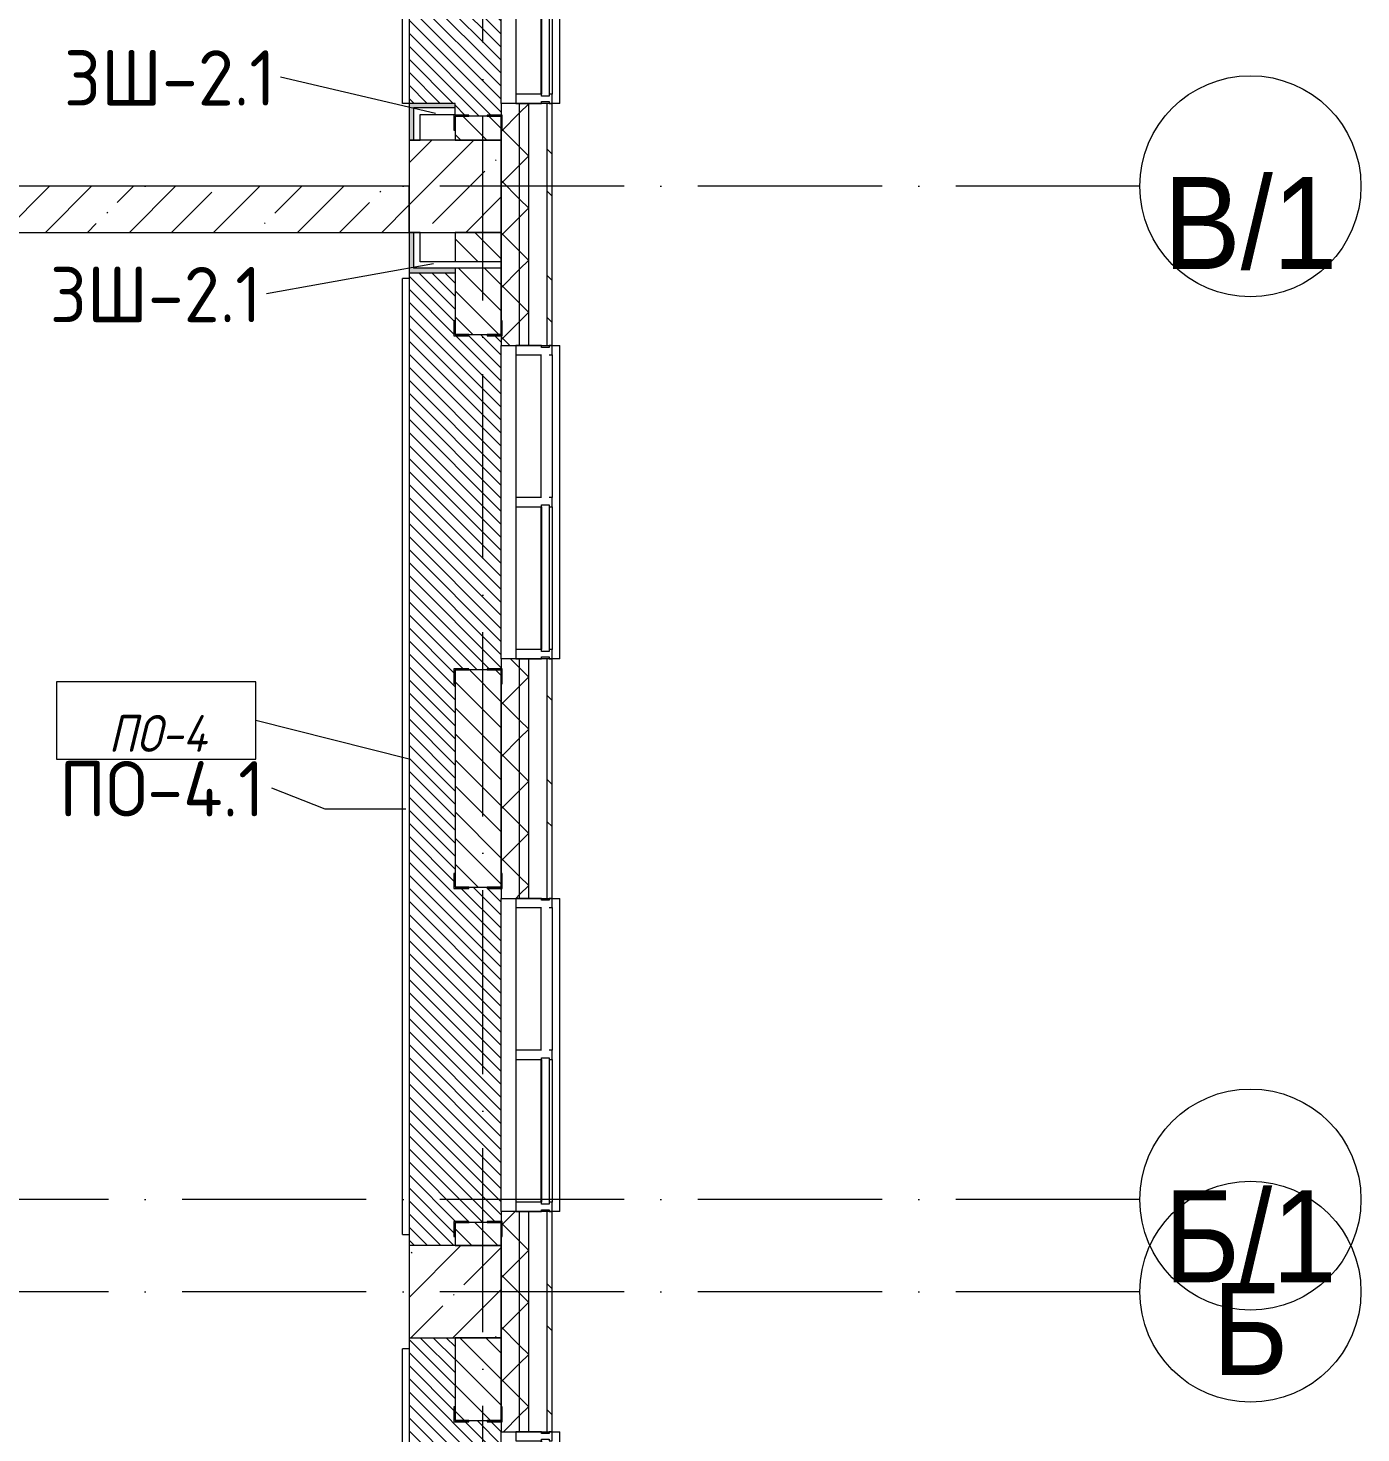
# Model space of a CAD drawing. Header units: millimetres. Extents: x -6467 to 106027, y -7090 to 195095.
# Drawn here: x 98682 to 105918, y 564 to 8190 of the extents above; entities that cross this region are included whole.
import ezdxf

# ---------------------------------------------------------------- set-up
doc = ezdxf.new("R2010")
doc.units = ezdxf.units.MM
doc.linetypes.add('50_200_ШТРИХ_1Т_ш5_п1_п1_', pattern=[1400, 1000, -200, 0, -200])
for name, color, linetype, lineweight in [('A-FLOR', 7, 'Continuous', 9), ('A-FLOR-IDEN', 7, 'Continuous', 9), ('A-GLAZ', 7, 'Continuous', 5), ('A-GLAZ-CWMG', 7, 'Continuous', 9), ('A-GLAZ-CWMG-1', 7, 'Continuous', 20), ('A-WALL', 7, 'Continuous', 5), ('A-WALL-FNSH-1', 7, 'Continuous', 5), ('A-WALL-IDEN', 7, 'Continuous', 9), ('I-WALL', 7, 'Continuous', 5), ('S-COLS-1', 7, 'Continuous', 5)]:
    doc.layers.add(name, color=color, linetype=linetype, lineweight=lineweight)
for name, color, linetype, lineweight, true_color in [('A-FLOR-PATT-1', 7, 'Continuous', 5, 0xd61c12), ('A-GENM-1', 7, 'Continuous', 9, 0xaaaaaa), ('A-GENM-2', 7, 'Continuous', 20, 0xaaaaaa), ('A-WALL-1', 7, 'Continuous', 5, 0x77b143), ('A-WALL-3', 7, 'Continuous', 5, 0x787878), ('Оси-1', 7, 'Continuous', 20, 0xaaaaaa), ('Оси-2', 7, 'Continuous', 9, 0xaaaaaa), ('Оси-3', 7, '50_200_ШТРИХ_1Т_ш5_п1_п1_', 9, 0xaaaaaa)]:
    doc.layers.add(name, color=color, linetype=linetype, lineweight=lineweight, true_color=true_color)
doc.styles.add('Arial', font='arial.ttf', dxfattribs={"width": 0.9, "height": 500})
doc.styles.add('GOST Common', font='', dxfattribs={"height": 300})
doc.styles.add('GOST Common_I', font='', dxfattribs={"width": 0.9, "height": 200})
doc.styles.get('GOST Common').set_extended_font_data('GOST Common')
doc.styles.get('GOST Common_I').set_extended_font_data('GOST Common', italic=True)
pattern_1 = [(45, (0, 0), (-228.0985, 228.0985), []), (45, (228.1, 0), (-228.0985, 228.0985), [403.225, -80.645, 6.706, -73.939])]
pattern_2 = [(45, (0, 0), (-141.42136, 141.42136), []), (135, (0, 0), (-141.42136, -141.42136), [])]
pattern_3 = [(135, (0, 0), (-70.71068, -70.71068), [])]

# ---------------------------------------------------------------- blocks, each defined once
blk = doc.blocks.new('Прямоугольный импост - Импост структурный с накладкой - 180мм-22437099-АИ_План этажа Радиаторы_2')
at = {"layer": 'A-GLAZ-CWMG-1'}
for p, q in [((0, 17), (-50, 17)), ((-50, 17), (-50, 0)), ((-50, 0), (-40, 0)), ((-40, 0), (-40, -40)), ((-10, -40), (-10, 0)), ((-10, 0), (0, 0)), ((0, 0), (0, 17)), ((-40, -40), (-50, -40)), ((-50, -40), (-50, -180)), ((0, -40), (-10, -40)), ((0, -180), (0, -40)), ((-50, -180), (0, -180))]:
    blk.add_line(p, q, dxfattribs=at)
blk = doc.blocks.new('Прямоугольный импост - Импост структурный с накладкой - 180мм-22437089-АИ_План этажа Радиаторы_2')
at = {"layer": 'A-GLAZ-CWMG'}
for p, q in [((47650, 55111), (46050, 55111)), ((47650, 54931), (46050, 54931)), ((47650, 54914), (46050, 54914))]:
    blk.add_line(p, q, dxfattribs=at)
blk = doc.blocks.new('Прямоугольный импост - Импост структурный с накладкой - 180мм-22437098-АИ_План этажа Радиаторы_2')
at = {"layer": 'A-GLAZ-CWMG-1'}
for p, q in [((-50, 0), (-50, 17)), ((-50, 17), (0, 17)), ((-40, 0), (-50, 0)), ((-40, -40), (-40, 0)), ((0, 0), (-10, 0)), ((-10, 0), (-10, -40)), ((0, 17), (0, 0)), ((-50, -180), (-50, -40)), ((-50, -40), (-40, -40)), ((-10, -40), (0, -40)), ((0, -40), (0, -180)), ((0, -180), (-50, -180))]:
    blk.add_line(p, q, dxfattribs=at)
blk = doc.blocks.new('Прямоугольный импост - Импост структурный с накладкой - 180мм-22437111-АИ_План этажа Радиаторы_2')
at = {"layer": 'A-GLAZ-CWMG-1'}
for p, q in [((-50, 0), (-50, 17)), ((-50, 17), (0, 17)), ((0, 0), (-10, 0)), ((-10, 0), (-10, -40)), ((0, 17), (0, 0)), ((-50, -180), (-50, -40)), ((-10, -40), (0, -40)), ((0, -40), (0, -180)), ((0, -180), (-50, -180))]:
    blk.add_line(p, q, dxfattribs=at)
blk = doc.blocks.new('Прямоугольный импост - Импост структурный с накладкой - 180мм-V231-АИ_План этажа Радиаторы_2')
at = {"layer": 'A-GLAZ-CWMG'}
for p, q in [((49825, 55111), (49050, 55111)), ((49825, 54931), (49050, 54931)), ((49825, 54914), (49050, 54914))]:
    blk.add_line(p, q, dxfattribs=at)
blk = doc.blocks.new('Прямоугольный импост - Импост структурный с накладкой - 180мм-V232-АИ_План этажа Радиаторы_2')
at = {"layer": 'A-GLAZ-CWMG'}
for p, q in [((6637, 55111), (5862, 55111)), ((6637, 54914), (5862, 54914))]:
    blk.add_line(p, q, dxfattribs=at)
blk = doc.blocks.new('Прямоугольный импост - Импост структурный с накладкой - 180мм-V237-АИ_План этажа Радиаторы_2')
at = {"layer": 'A-GLAZ-CWMG-1'}
for p, q in [((-25, 0), (-25, 17)), ((-25, 17), (25, 17)), ((-15, 0), (-25, 0)), ((-15, -40), (-15, 0)), ((25, 17), (25, 0)), ((-25, -180), (-25, -40)), ((-25, -40), (-15, -40)), ((25, -40), (25, -180)), ((25, -180), (-25, -180))]:
    blk.add_line(p, q, dxfattribs=at)
blk = doc.blocks.new('Прямоугольный импост - Импост структурный с накладкой - 180мм-22437157-АИ_План этажа Радиаторы_2')
at = {"layer": 'A-GLAZ-CWMG-1'}
for p, q in [((0, 17), (-50, 17)), ((-50, 17), (-50, 0)), ((-50, 0), (-40, 0)), ((-40, 0), (-40, -40)), ((-10, -40), (-10, 0)), ((-10, 0), (0, 0)), ((0, 0), (0, 17)), ((-40, -40), (-50, -40)), ((-50, -40), (-50, -180)), ((0, -40), (-10, -40)), ((0, -180), (0, -40)), ((-50, -180), (0, -180))]:
    blk.add_line(p, q, dxfattribs=at)
blk = doc.blocks.new('Фахверк _газобетон торцы_327 - Фахверк _газобетон торцы_-25573967-АИ_План этажа Радиаторы_2')
at = {"layer": 'A-GENM-2'}
for p, q in [((89406, 11134.7), (89325, 11134.7)), ((89325, 11134.7), (89325, 11128.7)), ((89406, 11053.7), (89406, 11134.7)), ((89325, 11128.7), (89400, 11128.7)), ((89400, 11128.7), (89400, 11053.7)), ((89400, 11053.7), (89406, 11053.7)), ((89400, 10953.7), (89400, 10878.7)), ((89406, 10953.7), (89400, 10953.7)), ((89406, 10872.7), (89406, 10953.7)), ((89400, 10878.7), (89325, 10878.7)), ((89325, 10878.7), (89325, 10872.7)), ((89325, 10872.7), (89406, 10872.7))]:
    blk.add_line(p, q, dxfattribs=at)
blk = doc.blocks.new('Фахверк _газобетон торцы_328 - Фахверк _газобетон торцы_-25573987-АИ_План этажа Радиаторы_2')
at = {"layer": 'A-GENM-2'}
for p, q in [((89406, 11134.7), (89325, 11134.7)), ((89325, 11134.7), (89325, 11128.7)), ((89406, 11053.7), (89406, 11134.7)), ((89325, 11128.7), (89400, 11128.7)), ((89400, 11128.7), (89400, 11053.7)), ((89400, 11053.7), (89406, 11053.7)), ((89400, 10953.7), (89400, 10878.7)), ((89406, 10953.7), (89400, 10953.7)), ((89406, 10872.7), (89406, 10953.7)), ((89400, 10878.7), (89325, 10878.7)), ((89325, 10878.7), (89325, 10872.7)), ((89325, 10872.7), (89406, 10872.7))]:
    blk.add_line(p, q, dxfattribs=at)
blk = doc.blocks.new('Фахверк _газобетон торцы_329 - Фахверк _газобетон торцы_-25574007-АИ_План этажа Радиаторы_2')
at = {"layer": 'A-GENM-2'}
for p, q in [((89406, 11134.7), (89325, 11134.7)), ((89325, 11134.7), (89325, 11128.7)), ((89406, 11053.7), (89406, 11134.7)), ((89325, 11128.7), (89400, 11128.7)), ((89400, 11128.7), (89400, 11053.7)), ((89400, 11053.7), (89406, 11053.7)), ((89400, 10953.7), (89400, 10878.7)), ((89406, 10953.7), (89400, 10953.7)), ((89406, 10872.7), (89406, 10953.7)), ((89400, 10878.7), (89325, 10878.7)), ((89325, 10878.7), (89325, 10872.7)), ((89325, 10872.7), (89406, 10872.7))]:
    blk.add_line(p, q, dxfattribs=at)
blk = doc.blocks.new('Фахверк _газобетон торцы_330 - Фахверк _газобетон торцы_-25574027-АИ_План этажа Радиаторы_2')
at = {"layer": 'A-GENM-2'}
for p, q in [((89406, 11134.7), (89325, 11134.7)), ((89325, 11134.7), (89325, 11128.7)), ((89406, 11053.7), (89406, 11134.7)), ((89325, 11128.7), (89400, 11128.7)), ((89400, 11128.7), (89400, 11053.7)), ((89400, 11053.7), (89406, 11053.7)), ((89400, 10953.7), (89400, 10878.7)), ((89406, 10953.7), (89400, 10953.7)), ((89406, 10872.7), (89406, 10953.7)), ((89400, 10878.7), (89325, 10878.7)), ((89325, 10878.7), (89325, 10872.7)), ((89325, 10872.7), (89406, 10872.7))]:
    blk.add_line(p, q, dxfattribs=at)
blk = doc.blocks.new('Фахверк _газобетон торцы_331 - Фахверк _газобетон торцы_-25574047-АИ_План этажа Радиаторы_2')
at = {"layer": 'A-GENM-2'}
for p, q in [((89406, 11134.7), (89325, 11134.7)), ((89325, 11134.7), (89325, 11128.7)), ((89406, 11053.7), (89406, 11134.7)), ((89325, 11128.7), (89400, 11128.7)), ((89400, 11128.7), (89400, 11053.7)), ((89400, 11053.7), (89406, 11053.7)), ((89400, 10953.7), (89400, 10878.7)), ((89406, 10953.7), (89400, 10953.7)), ((89406, 10872.7), (89406, 10953.7)), ((89400, 10878.7), (89325, 10878.7)), ((89325, 10878.7), (89325, 10872.7)), ((89325, 10872.7), (89406, 10872.7))]:
    blk.add_line(p, q, dxfattribs=at)
blk = doc.blocks.new('Фахверк _газобетон торцы_332 - Фахверк _газобетон торцы_-25574067-АИ_План этажа Радиаторы_2')
at = {"layer": 'A-GENM-2'}
for p, q in [((89406, 11134.7), (89325, 11134.7)), ((89325, 11134.7), (89325, 11128.7)), ((89406, 11053.7), (89406, 11134.7)), ((89325, 11128.7), (89400, 11128.7)), ((89400, 11128.7), (89400, 11053.7)), ((89400, 11053.7), (89406, 11053.7)), ((89400, 10953.7), (89400, 10878.7)), ((89406, 10953.7), (89400, 10953.7)), ((89406, 10872.7), (89406, 10953.7)), ((89400, 10878.7), (89325, 10878.7)), ((89325, 10878.7), (89325, 10872.7)), ((89325, 10872.7), (89406, 10872.7))]:
    blk.add_line(p, q, dxfattribs=at)
blk = doc.blocks.new('Отлив_СКБ - Отлив витража-V389-АИ_План этажа Радиаторы_2')
at = {"layer": 'A-GLAZ'}
for p, q in [((0, 59), (0, 100)), ((1700, 100), (0, 100)), ((1700, 100), (1700, 59)), ((50, 2), (1650, 2)), ((1650, 0), (50, 0))]:
    blk.add_line(p, q, dxfattribs=at)
blk = doc.blocks.new('Отлив_СКБ - Отлив витража-V390-АИ_План этажа Радиаторы_2')
at = {"layer": 'A-GLAZ'}
for p, q in [((0, 59), (0, 100)), ((1700, 100), (0, 100)), ((1700, 100), (1700, 59)), ((875, 2), (1650, 2)), ((825, 0), (50, 0)), ((1650, 0), (875, 0))]:
    blk.add_line(p, q, dxfattribs=at)
blk = doc.blocks.new('Ось сетки - Круг_Ø6_00__ISO-2_5_0_9K_-17386508-АИ_План этажа Радиаторы_2')
at = {"layer": 'Оси-1'}
blk.add_circle((0, 0), 3, dxfattribs=at)
blk = doc.blocks.new('AAR_СКБ_Марка_Перекрытия_1 мм - Марка пола-27961726-АИ_План этажа Радиаторы_2')
at = {"layer": 'A-FLOR-IDEN'}
for p, q in [((2.723, 2.101), (-2.69, 2.101)), ((-2.69, 2.101), (-2.69, 0)), ((2.723, 0), (2.723, 2.101)), ((-2.69, 0), (2.723, 0))]:
    blk.add_line(p, q, dxfattribs=at)

msp = doc.modelspace()

# ---------------------------------------------------------------- hatches: boundary and pattern name
at = {"layer": 'A-FLOR-PATT-1'}
h = msp.add_hatch(dxfattribs=at)
h.set_pattern_fill('FP_298', color=256, style=0, pattern_type=2)
h.set_pattern_definition([(315, (101000, 8831.04), (35.3553, 35.3553), [])])
h.paths.add_polyline_path([(101075, 7711), (101175, 7711), (101175, 7717), (101250, 7717), (101249.1, 9525), (101175, 9525), (101175, 9531), (101075, 9531), (101075, 9525), (100994, 9525), (100994, 9606), (101000, 9606), (101000, 10081), (100750, 10081), (100750, 7781), (101000, 7781), (101000, 7717), (101075, 7717)])
h = msp.add_hatch(dxfattribs=at)
h.set_pattern_fill('FP_297', color=256, style=0, pattern_type=2)
h.set_pattern_definition([(315, (101000, 4331.04), (35.3553, 35.3553), [])])
h.paths.add_polyline_path([(100827.3, 1581), (101000, 1581), (101000, 1631), (100994, 1631), (100994, 1712), (101075, 1712), (101075, 1706), (101175, 1706), (101175, 1712), (101250, 1712), (101249.2, 3520), (101175, 3520), (101175, 3526), (101075, 3526), (101075, 3520), (100994, 3520), (100994, 3601), (101000, 3601), (101000, 4631), (100994, 4631), (100994, 4712), (101075, 4712), (101075, 4706), (101175, 4706), (101175, 4712), (101250, 4712), (101250, 6520), (101175, 6520), (101175, 6526), (101075, 6526), (101075, 6520), (100994, 6520), (100994, 6601), (101000, 6601), (101000, 6861), (100750, 6861), (100750, 1581)])
h = msp.add_hatch(dxfattribs=at)
h.set_pattern_fill('FP_296', color=256, style=0, pattern_type=2)
h.set_pattern_definition([(315, (101000, -168.96), (35.3553, 35.3553), [])])
h.paths.add_polyline_path([(100750, -1189), (100994, -1189), (100994, -1183), (101075, -1183), (101075, -1189), (101175, -1189), (101175, -1183), (101250, -1183), (101250, 625), (101175, 625), (101175, 631), (101075, 631), (101075, 625), (100994, 625), (100994, 706), (101000, 706), (101000, 1081), (100750, 1081), (100750, -312)])
at = {"layer": 'A-WALL'}
h = msp.add_hatch(dxfattribs=at)
h.set_pattern_fill('FP_125', color=256, style=0, pattern_type=2)
h.set_pattern_definition(pattern_2)
h.paths.add_polyline_path([(101350, -2019), (101350, -1129), (101250, -1129), (101250, -2019)])
h.paths.add_polyline_path([(101350, 571), (101350, 1766), (101250, 1766), (101250, 571)])
h.paths.add_polyline_path([(101250, 3466), (101350, 3466), (101350, 4766), (101250, 4766), (101250, 3911.6)])
h.paths.add_polyline_path([(101350, 6466), (101350, 7781), (101250, 7781), (101250, 6466)])
h.paths.add_polyline_path([(101250, 9481), (101350, 9481), (101350, 10781), (101250, 10781), (101250, 9543)])
h.paths.add_polyline_path([(101350, 12481), (101350, 13781), (101250, 13781), (101250, 12481)])
h.paths.add_polyline_path([(101350, 15481), (101350, 16781), (101250, 16781), (101250, 15481)])
h.paths.add_polyline_path([(101250, 18481), (101350, 18481), (101350, 19781), (101250, 19781), (101250, 18694.1)])
h.paths.add_polyline_path([(101350, 21481), (101350, 22781), (101250, 22781), (101250, 21481)])
h.paths.add_polyline_path([(101350, 24481), (101350, 25781), (101250, 25781), (101250, 24481)])
h.paths.add_polyline_path([(101350, 27481), (101350, 28781), (101250, 28781), (101250, 27481)])
h.paths.add_polyline_path([(101350, 30481), (101350, 31781), (101250, 31781), (101250, 30481)])
h.paths.add_polyline_path([(101250, 33481), (101350, 33481), (101350, 34781), (101250, 34781), (101250, 34081)])
h.paths.add_polyline_path([(101250, 36481), (101350, 36481), (101350, 37881), (101250, 37881), (101250, 36996.3)])
h.paths.add_polyline_path([(101350, 39581), (101350, 40671), (101250, 40671), (101250, 39581)])
h.paths.add_polyline_path([(101350, 42371), (101350, 43781), (101250, 43781), (101250, 42371)])
h.paths.add_polyline_path([(101350, 45481), (101350, 47071), (101250, 47071), (101250, 45481)])
h = msp.add_hatch(dxfattribs=at)
h.set_pattern_fill('FP_125', color=256, style=0, pattern_type=2)
h.set_pattern_definition(pattern_2)
h.paths.add_polyline_path([(101350, -2069), (101400, -2069), (101400, -1129), (101350, -1129), (101350, -2019)])
h.paths.add_polyline_path([(101400, 571), (101400, 1766), (101350, 1766), (101350, 571)])
h.paths.add_polyline_path([(101400, 3466), (101400, 4766), (101350, 4766), (101350, 3466)])
h.paths.add_polyline_path([(101350, 6466), (101400, 6466), (101400, 7781), (101350, 7781), (101350, 6727.3)])
h.paths.add_polyline_path([(101350, 9481), (101400, 9481), (101400, 10781), (101350, 10781), (101350, 9543)])
h.paths.add_polyline_path([(101400, 12481), (101400, 13781), (101350, 13781), (101350, 12481)])
h.paths.add_polyline_path([(101400, 15481), (101400, 16781), (101350, 16781), (101350, 15481)])
h.paths.add_polyline_path([(101350, 18481), (101400, 18481), (101400, 19781), (101350, 19781), (101350, 18694.1)])
h.paths.add_polyline_path([(101350, 21481), (101400, 21481), (101400, 22781), (101350, 22781), (101350, 21509.8)])
h.paths.add_polyline_path([(101400, 24481), (101400, 25781), (101350, 25781), (101350, 24481)])
h.paths.add_polyline_path([(101350, 27481), (101400, 27481), (101400, 28781), (101350, 28781), (101350, 27845.2)])
h.paths.add_polyline_path([(101350, 30481), (101400, 30481), (101400, 31781), (101350, 31781), (101350, 30660.9)])
h.paths.add_polyline_path([(101400, 33481), (101400, 34781), (101350, 34781), (101350, 33481)])
h.paths.add_polyline_path([(101400, 36481), (101400, 37881), (101350, 37881), (101350, 36481)])
h.paths.add_polyline_path([(101400, 39581), (101400, 40671), (101350, 40671), (101350, 39581)])
h.paths.add_polyline_path([(101400, 42371), (101400, 43781), (101350, 43781), (101350, 42371)])
h.paths.add_polyline_path([(101350, 45481), (101400, 45481), (101400, 47071), (101350, 47071), (101350, 46147.4)])
h = msp.add_hatch(dxfattribs=at)
h.set_pattern_fill('FP_1', color=256, style=0, pattern_type=2)
h.set_pattern_definition(pattern_1)
h.paths.add_polyline_path([(99166.3, 7081), (100750, 7081), (100750, 7331), (93750, 7331), (93750, 7081), (95844.3, 7081)])
at = {"layer": 'A-WALL-1'}
for points in [[(100775, 7581), (100775, 7781), (100750, 7781), (100750, 7581)], [(100775, 7756), (101000, 7756), (101000, 7781), (100775, 7781)], [(100775, 6886), (100775, 7081), (100750, 7081), (100750, 6886)], [(101000, 6861), (101000, 6886), (100750, 6886), (100750, 6861), (100827.3, 6861)]]:
    msp.add_hatch(color=256, dxfattribs=at).paths.add_polyline_path(points)
at = {"layer": 'A-WALL-3'}
h = msp.add_hatch(dxfattribs=at)
h.set_pattern_fill('FP_124', color=256, style=0, pattern_type=2)
h.set_pattern_definition([(135, (0, 0), (-342.1478, -342.1478), []), (135, (228.1, 0), (-342.1478, -342.1478), [])])
h.paths.add_polyline_path([(101500, -2196), (101527, -2196), (101527, -1129), (101500, -1129), (101500, -2169)])
h.paths.add_polyline_path([(101527, 571), (101527, 1766), (101500, 1766), (101500, 571)])
h.paths.add_polyline_path([(101500, 3466), (101527, 3466), (101527, 4766), (101500, 4766), (101500, 3911.6)])
h.paths.add_polyline_path([(101527, 6466), (101527, 7781), (101500, 7781), (101500, 6466)])
h.paths.add_polyline_path([(101500, 9481), (101527, 9481), (101527, 10781), (101500, 10781), (101500, 9543)])
h.paths.add_polyline_path([(101527, 12481), (101527, 13781), (101500, 13781), (101500, 12481)])
h.paths.add_polyline_path([(101527, 15481), (101527, 16781), (101500, 16781), (101500, 15481)])
h.paths.add_polyline_path([(101527, 18481), (101527, 19781), (101500, 19781), (101500, 18481)])
h.paths.add_polyline_path([(101527, 21481), (101527, 22781), (101500, 22781), (101500, 21481)])
h.paths.add_polyline_path([(101527, 24481), (101527, 25781), (101500, 25781), (101500, 24481)])
h.paths.add_polyline_path([(101527, 27481), (101527, 28781), (101500, 28781), (101500, 27481)])
h.paths.add_polyline_path([(101527, 30481), (101527, 31781), (101500, 31781), (101500, 30481)])
h.paths.add_polyline_path([(101500, 33481), (101527, 33481), (101527, 34781), (101500, 34781), (101500, 34180.6)])
h.paths.add_polyline_path([(101527, 36481), (101527, 37881), (101500, 37881), (101500, 36481)])
h.paths.add_polyline_path([(101527, 39581), (101527, 40671), (101500, 40671), (101500, 39581)])
h.paths.add_polyline_path([(101527, 42371), (101527, 43781), (101500, 43781), (101500, 42371)])
h.paths.add_polyline_path([(101527, 45481), (101527, 47071), (101500, 47071), (101500, 45481)])
at = {"layer": 'I-WALL'}
h = msp.add_hatch(dxfattribs=at)
h.set_pattern_fill('FP_2', color=256, style=0, pattern_type=2)
h.set_pattern_definition(pattern_3)
h.paths.add_polyline_path([(101250, 7581), (101250, 7711), (101000, 7711), (101000, 7581), (101242.6, 7581)])
h.paths.add_polyline_path([(101000, 9531), (101250, 9531), (101250, 10081), (101000, 10081), (101000, 9543)])
h = msp.add_hatch(dxfattribs=at)
h.set_pattern_fill('FP_2', color=256, style=0, pattern_type=2)
h.set_pattern_definition(pattern_3)
h.paths.add_polyline_path([(101000, 1581), (101250, 1581), (101250, 1706), (101000, 1706)])
h.paths.add_polyline_path([(101000, 3526), (101250, 3526), (101250, 4706), (101000, 4706), (101000, 3911.6)])
h.paths.add_polyline_path([(101250, 6526), (101250, 6886), (101000, 6886), (101000, 6526), (101242.6, 6526)])
h.paths.add_polyline_path([(101250, 6921), (101250, 7081), (101000, 7081), (101000, 6921)])
h = msp.add_hatch(dxfattribs=at)
h.set_pattern_fill('FP_2', color=256, style=0, pattern_type=2)
h.set_pattern_definition(pattern_3)
h.paths.add_polyline_path([(101242.6, -1419), (101250, -1419), (101250, -1189), (101000, -1189), (101000, -1419), (101095, -1419)])
h.paths.add_polyline_path([(101250, 631), (101250, 1081), (101000, 1081), (101000, 631), (101242.6, 631)])
at = {"layer": 'S-COLS-1'}
h = msp.add_hatch(dxfattribs=at)
h.set_pattern_fill('FP_1', color=256, style=0, pattern_type=2)
h.set_pattern_definition(pattern_1)
h.paths.add_polyline_path([(101250, 7081), (101250, 7581), (100750, 7581), (100750, 7081), (100827.3, 7081)])
h = msp.add_hatch(dxfattribs=at)
h.set_pattern_fill('FP_1', color=256, style=0, pattern_type=2)
h.set_pattern_definition(pattern_1)
h.paths.add_polyline_path([(100827.3, 1081), (101250, 1081), (101250, 1581), (100750, 1581), (100750, 1081)])

# ---------------------------------------------------------------- linework, layer by layer
at = {"layer": 'A-FLOR'}
for p, q in [((100750, 10081), (100750, 7781)), ((101250, 7781), (101250, 9481)), ((101000, 7721), (101000, 7717)), ((100750, 6861), (100750, 1581)), ((101250, 4766), (101250, 6466)), ((101250, 1766), (101250, 3466)), ((100750, 1081), (100750, -1189)), ((101250, -1129), (101250, 571))]:
    msp.add_line(p, q, dxfattribs=at)
at = {"layer": 'A-FLOR-IDEN'}
msp.add_line((100750, 4221), (99919, 4431.2), dxfattribs=at)
at = {"layer": 'A-WALL'}
for p, q in [((100715, 7781), (100715, 10021)), ((100750, 7781), (100715, 7781)), ((101350, 6466), (101350, 7781)), ((101400, 6466), (101400, 7781)), ((101500, 6466), (101500, 7781)), ((100775, 7756), (100775, 7581)), ((101000, 7756), (100775, 7756)), ((100810, 7581), (100810, 7721)), ((100810, 7721), (101000, 7721)), ((101000, 7721), (101000, 7756)), ((101000, 7711), (101000, 7581)), ((101250, 7711), (101000, 7711)), ((101250, 7581), (101250, 7711)), ((100775, 7581), (100810, 7581)), ((101000, 7581), (101250, 7581)), ((100750, 7331), (93750, 7331)), ((100750, 7081), (100750, 7331)), ((93750, 7081), (100750, 7081)), ((100810, 7081), (100775, 7081)), ((100775, 7081), (100775, 6886)), ((100810, 6921), (100810, 7081)), ((101000, 7081), (101000, 6921)), ((101250, 7081), (101000, 7081)), ((101250, 6526), (101250, 7081)), ((101250, 6886), (100775, 6886)), ((101250, 6921), (100810, 6921)), ((101000, 6886), (101000, 6526)), ((100715, 1641), (100715, 6831)), ((100750, 6831), (100715, 6831)), ((101000, 6526), (101250, 6526)), ((101350, 3466), (101350, 4766)), ((101400, 3466), (101400, 4766)), ((101500, 3466), (101500, 4766)), ((101000, 4706), (101000, 3526)), ((101250, 4706), (101000, 4706)), ((101250, 3526), (101250, 4706)), ((101000, 3526), (101250, 3526)), ((101350, 571), (101350, 1766)), ((101400, 571), (101400, 1766)), ((101500, 571), (101500, 1766)), ((101000, 1706), (101000, 1581)), ((101250, 1706), (101000, 1706)), ((101250, 1581), (101250, 1706)), ((100715, 1641), (100750, 1641)), ((101000, 1581), (101250, 1581)), ((101000, 1081), (101000, 631)), ((101250, 1081), (101000, 1081)), ((101250, 631), (101250, 1081)), ((100715, -1209), (100715, 1021)), ((100750, 1021), (100715, 1021)), ((101000, 631), (101250, 631))]:
    msp.add_line(p, q, dxfattribs=at)
at = {"layer": 'A-WALL-FNSH-1'}
for p, q in [((100750, 7781), (100750, 7581)), ((101000, 7781), (100750, 7781)), ((101000, 7756), (101000, 7781)), ((101250, 7781), (101250, 6466)), ((101527, 7781), (101250, 7781)), ((101527, 6466), (101527, 7781)), ((100750, 7581), (100775, 7581)), ((100775, 7081), (100750, 7081)), ((100750, 7081), (100750, 6861)), ((100750, 6861), (101000, 6861)), ((101250, 6466), (101527, 6466)), ((101250, 4766), (101250, 3466)), ((101527, 4766), (101250, 4766)), ((101527, 3466), (101527, 4766)), ((101250, 3466), (101527, 3466)), ((101250, 1766), (101250, 571)), ((101527, 1766), (101250, 1766)), ((101527, 571), (101527, 1766)), ((101250, 571), (101527, 571))]:
    msp.add_line(p, q, dxfattribs=at)
at = {"layer": 'A-WALL-IDEN'}
for p, q in [((100894.5, 7725.8), (100052.2, 7922.7)), ((100883.6, 6910.8), (99975.6, 6746.7)), ((100295.3, 3949.4), (100004.3, 4064.1)), ((100732.5, 3949.4), (100295.3, 3949.4))]:
    msp.add_line(p, q, dxfattribs=at)
at = {"layer": 'S-COLS-1'}
for p, q in [((101250, 7581), (100750, 7581)), ((100750, 7581), (100750, 7081)), ((101250, 7081), (101250, 7581)), ((100750, 7081), (101250, 7081)), ((101250, 1581), (100750, 1581)), ((100750, 1581), (100750, 1081)), ((101250, 1081), (101250, 1581)), ((100750, 1081), (101250, 1081))]:
    msp.add_line(p, q, dxfattribs=at)
at = {"layer": 'Оси-3'}
for p, q in [((101150, -5889.7), (101150, 91281)), ((104718, 7331), (82581.2, 7331)), ((104718, 1831), (-5267.3, 1831)), ((104718, 1331), (89189.2, 1331))]:
    msp.add_line(p, q, dxfattribs=at)

# ---------------------------------------------------------------- block references
at = {"layer": 'A-FLOR-IDEN', "xscale": 199.9999999999999, "yscale": 199.9999999999999, "zscale": 199.9999999999999}
msp.add_blockref('AAR_СКБ_Марка_Перекрытия_1 мм - Марка пола-27961726-АИ_План этажа Радиаторы_2', (99374.3, 4221), dxfattribs=at)
at = {"layer": 'A-GENM-1'}
for name, p, rotation in [('Фахверк _газобетон торцы_332 - Фахверк _газобетон торцы_-25574067-АИ_План этажа Радиаторы_2', (112128.7, -81689), 90.00000000000006), ('Фахверк _газобетон торцы_331 - Фахверк _газобетон торцы_-25574047-АИ_План этажа Радиаторы_2', (90121.3, 95926), 270.0000000000004), ('Фахверк _газобетон торцы_330 - Фахверк _газобетон торцы_-25574027-АИ_План этажа Радиаторы_2', (112128.7, -84694), 90.00000000000006), ('Фахверк _газобетон торцы_329 - Фахверк _газобетон торцы_-25574007-АИ_План этажа Радиаторы_2', (90121.3, 92926), 270.0000000000004), ('Фахверк _газобетон торцы_328 - Фахверк _газобетон торцы_-25573987-АИ_План этажа Радиаторы_2', (112128.7, -87694), 90.00000000000006), ('Фахверк _газобетон торцы_327 - Фахверк _газобетон торцы_-25573967-АИ_План этажа Радиаторы_2', (90121.3, 90031), 270.0000000000004)]:
    msp.add_blockref(name, p, dxfattribs=dict(at, rotation=rotation))
at = {"layer": 'A-GLAZ', "rotation": 269.9999999999995}
for name, p in [('Отлив_СКБ - Отлив витража-V389-АИ_План этажа Радиаторы_2', (101468, 9481)), ('Отлив_СКБ - Отлив витража-V390-АИ_План этажа Радиаторы_2', (101468, 6466)), ('Отлив_СКБ - Отлив витража-V390-АИ_План этажа Радиаторы_2', (101468, 3466)), ('Отлив_СКБ - Отлив витража-V389-АИ_План этажа Радиаторы_2', (101468, 571))]:
    msp.add_blockref(name, p, dxfattribs=at)
at = {"layer": 'A-GLAZ-CWMG'}
for name, p, rotation in [('Прямоугольный импост - Импост структурный с накладкой - 180мм-22437089-АИ_План этажа Радиаторы_2', (156441, -38219), 90), ('Прямоугольный импост - Импост структурный с накладкой - 180мм-22437099-АИ_План этажа Радиаторы_2', (101510, 7781), 269.9999999999984), ('Прямоугольный импост - Импост структурный с накладкой - 180мм-V232-АИ_План этажа Радиаторы_2', (156441, -221), 89.99999999999942), ('Прямоугольный импост - Импост структурный с накладкой - 180мм-V231-АИ_План этажа Радиаторы_2', (156441, -44234), 90.00000000000058), ('Прямоугольный импост - Импост структурный с накладкой - 180мм-22437157-АИ_План этажа Радиаторы_2', (101510, 4766), 269.9999999999984), ('Прямоугольный импост - Импост структурный с накладкой - 180мм-V232-АИ_План этажа Радиаторы_2', (156441, -3221), 89.99999999999942), ('Прямоугольный импост - Импост структурный с накладкой - 180мм-V231-АИ_План этажа Радиаторы_2', (156441, -47234), 90.00000000000058), ('Прямоугольный импост - Импост структурный с накладкой - 180мм-22437157-АИ_План этажа Радиаторы_2', (101510, 1766), 269.9999999999984)]:
    msp.add_blockref(name, p, dxfattribs=dict(at, rotation=rotation))
at = {"layer": 'A-GLAZ-CWMG', "extrusion": (0, 0, -1), "rotation": 90.00000000000169}
for name, p in [('Прямоугольный импост - Импост структурный с накладкой - 180мм-22437111-АИ_План этажа Радиаторы_2', (-101510, 6466)), ('Прямоугольный импост - Импост структурный с накладкой - 180мм-V237-АИ_План этажа Радиаторы_2', (-101510, 5616)), ('Прямоугольный импост - Импост структурный с накладкой - 180мм-22437111-АИ_План этажа Радиаторы_2', (-101510, 3466)), ('Прямоугольный импост - Импост структурный с накладкой - 180мм-V237-АИ_План этажа Радиаторы_2', (-101510, 2616)), ('Прямоугольный импост - Импост структурный с накладкой - 180мм-22437098-АИ_План этажа Радиаторы_2', (-101510, 571))]:
    msp.add_blockref(name, p, dxfattribs=at)
at = {"layer": 'Оси-1', "xscale": 199.9999999999999, "yscale": 199.9999999999999, "zscale": 199.9999999999999, "rotation": 89.99999999999982}
for p in [(105318, 7331), (105318, 1831), (105318, 1331)]:
    msp.add_blockref('Ось сетки - Круг_Ø6_00__ISO-2_5_0_9K_-17386508-АИ_План этажа Радиаторы_2', p, dxfattribs=at)

# ---------------------------------------------------------------- texts
at = {"layer": 'A-FLOR-IDEN', "insert": (99384.5, 4360.8), "char_height": 200, "width": 572.4, "attachment_point": 5, "line_spacing_factor": 1.022766, "style": 'GOST Common_I'}
msp.add_mtext('\\pxqc,t0.9,1.8,2.7,3.6,4.5,5.4,6.3,7.2,8.1,9,9.9,10.8,11.7,12.6,13.5,14.4,15.3,16.2,17.1,18,18.9,19.8,20.7,21.6,22.5,23.4,24.3,25.2,26.1,27,27.9,28.8;{ПО-4}', dxfattribs=at)
at = {"layer": 'A-WALL-IDEN', "char_height": 300, "attachment_point": 2, "line_spacing_factor": 1.022766, "style": 'GOST Common'}
for s, insert, width in [('\\pxqc,t0.26667,0.53333,0.8,1.06667,1.33333,1.6,1.86667,2.13333,2.4,2.66667,2.93333,3.2,3.46667,3.73333,4,4.26667,4.53333,4.8,5.06667,5.33333,5.6,5.86667,6.13333,6.4,6.66667,6.93333,7.2,7.46667,7.73333,8,8.26667,8.53333;{ЗШ-2.1}', (99451.2, 8069.2), 1190), ('\\pxqc,t0.26667,0.53333,0.8,1.06667,1.33333,1.6,1.86667,2.13333,2.4,2.66667,2.93333,3.2,3.46667,3.73333,4,4.26667,4.53333,4.8,5.06667,5.33333,5.6,5.86667,6.13333,6.4,6.66667,6.93333,7.2,7.46667,7.73333,8,8.26667,8.53333;{ЗШ-2.1}', (99374.6, 6893.2), 1190), ('\\pxqc,t0.26667,0.53333,0.8,1.06667,1.33333,1.6,1.86667,2.13333,2.4,2.66667,2.93333,3.2,3.46667,3.73333,4,4.26667,4.53333,4.8,5.06667,5.33333,5.6,5.86667,6.13333,6.4,6.66667,6.93333,7.2,7.46667,7.73333,8,8.26667,8.53333;{ПО-4.1}', (99408.3, 4210.6), 1178)]:
    msp.add_mtext(s, dxfattribs=dict(at, insert=insert, width=width))
at = {"layer": 'Оси-2', "char_height": 500, "attachment_point": 5, "line_spacing_factor": 0.936439, "style": 'Arial'}
for s, insert, width in [('\\pxqc,t4.572,9.144,13.716,18.288,22.86,27.432,32.004,36.576,41.148,45.72,50.292,54.864,59.436,64.008,68.58,73.152,77.724,82.296,86.868,91.44,96.012,100.584,105.156,109.728,114.3,118.872,123.444,128.016,132.588,137.16,141.732,146.304;{В/1}', (105317.7, 7128.2), 952.2), ('\\pxqc,t4.572,9.144,13.716,18.288,22.86,27.432,32.004,36.576,41.148,45.72,50.292,54.864,59.436,64.008,68.58,73.152,77.724,82.296,86.868,91.44,96.012,100.584,105.156,109.728,114.3,118.872,123.444,128.016,132.588,137.16,141.732,146.304;{Б/1}', (105317.7, 1628.2), 952.2), ('\\pxqc,t4.572,9.144,13.716,18.288,22.86,27.432,32.004,36.576,41.148,45.72,50.292,54.864,59.436,64.008,68.58,73.152,77.724,82.296,86.868,91.44,96.012,100.584,105.156,109.728,114.3,118.872,123.444,128.016,132.588,137.16,141.732,146.304;{Б}', (105317.7, 1128.2), 428.4)]:
    msp.add_mtext(s, dxfattribs=dict(at, insert=insert, width=width))

doc.saveas('drawing.dxf')
